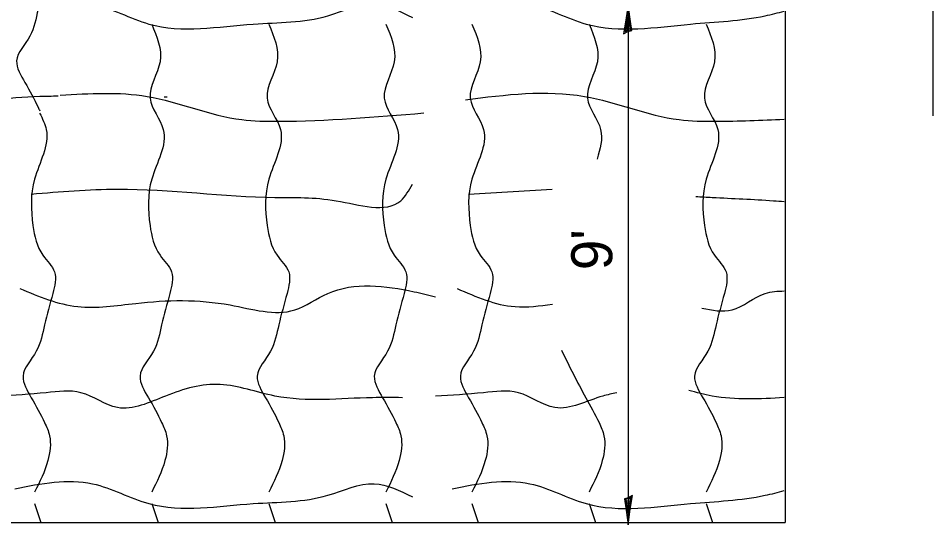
# Model space of a CAD drawing. Extents: x 0 to 2.83, y -0.08 to 1.83.
# Drawn here: x 2.1838 to 2.4441, y 0.8132 to 0.9575 of the extents above; entities that cross this region are included whole.
import ezdxf

# ---------------------------------------------------------------- set-up
doc = ezdxf.new("R2010")
doc.units = 0
doc.layers.add('RD_Pr_Roadway_Dimensions', color=7, linetype='Continuous')
doc.layers.add('SH_General_Details', color=7, linetype='Continuous')

msp = doc.modelspace()

# ---------------------------------------------------------------- linework, layer by layer
at = {"layer": 'RD_Pr_Roadway_Dimensions'}
msp.add_line((2.357412802544047, 0.9614372553827859), (2.357412802544047, 0.8132089220481611), dxfattribs=at)
for points in [[(2.357301135884036, 0.9537855887214339), (2.358442802534808, 0.9540422553817428), (2.357951135880311, 0.9572772553960479), (2.357412802544047, 0.9614372553827859), (2.356802802549113, 0.9569955887200928), (2.3561194692118064, 0.9531039220492041), (2.357301135884036, 0.9537855887214339), (2.3580561358792678, 0.9541272553997732), (2.357406135883738, 0.9586422553854681), (2.356539469209124, 0.9537072553830839), (2.357511135882695, 0.9544355887177086), (2.3573794692022694, 0.956508922060082), (2.357077802545388, 0.9545139220553137)], [(2.3575244692033124, 0.8208605887296296), (2.3563828025525404, 0.8206039220492042), (2.356874469207038, 0.8173689220550157), (2.357412802544047, 0.8132089220481611), (2.3580228025382355, 0.8176505887309707), (2.358706135875542, 0.8215422553817427), (2.3575244692033124, 0.8208605887296296), (2.3567694692080807, 0.8205189220505453), (2.3574194692043555, 0.8160039220648504), (2.3582861358789695, 0.8209389220672346), (2.3573144692046535, 0.8202105887333548), (2.357446135885079, 0.8181372553902364), (2.3577478025419607, 0.8201322553950048)]]:
    msp.add_lwpolyline(points, dxfattribs=at)
at = {"layer": 'SH_General_Details'}
for p, q in [((2.4021278025371924, 1.1651789220573998), (2.4021278025371924, 0.8138022553923226)), ((2.444116135881652, 1.062547255397091), (2.444116135881652, 0.9297322553994751)), ((2.2253494692115083, 0.9351555887262023), (2.226192802534808, 0.9351555887262023)), ((2.3120178025430036, 0.9074139220515883), (2.3357685951856864, 0.908845641771952)), ((2.188471135881354, 0.819227255384127), (2.190261135882695, 0.8138022553923226)), ((2.2218044692141903, 0.819227255384127), (2.223594469216277, 0.8138022553923226)), ((2.255137802547772, 0.819227255384127), (2.256927802549113, 0.8138022553923226)), ((2.2884711358813536, 0.819227255384127), (2.290261135882695, 0.8138022553923226)), ((2.312964469221045, 0.819227255384127), (2.3147544692022697, 0.8138022553923226)), ((2.3462978025538814, 0.819227255384127), (2.348087802535851, 0.8138022553923226)), ((2.3796311358874633, 0.819227255384127), (2.381421135869433, 0.8138022553923226)), ((1.808671135869433, 0.8138022553923226), (2.4021278025371924, 0.8138022553923226))]:
    msp.add_line(p, q, dxfattribs=at)
for points in [[(2.1899078025488152, 0.9614972553851701), (2.1894794692067396, 0.9599772553841269), (2.187126135872115, 0.952430588722477), (2.1833528025416626, 0.9453572553994751), (2.1857061358755425, 0.9392239220539725), (2.1894794692067396, 0.9321505887309707), (2.189944469220002, 0.9311439220505453)], [(2.1957678025430036, 0.9621355887251593), (2.2049778025416624, 0.9615205887156225), (2.2210111358826947, 0.9558605887296295), (2.2507178025511996, 0.9558605887296295), (2.2719378025395764, 0.9582205887238181), (2.285144469208081, 0.9615205887156225), (2.2959911358816516, 0.95774725538517)], [(2.3073044692141904, 0.9601072553994752), (2.3294711358813536, 0.9615205887156225), (2.3455044692022695, 0.9558605887296295), (2.375211135870774, 0.9558605887296295), (2.3964311358792676, 0.9582205887238181), (2.4018444692162766, 0.9595522553923226)], [(2.2218044692141903, 0.9558605887296295), (2.224164469209124, 0.9451405887203909), (2.2213311358755425, 0.9347672553854681), (2.2251044692067397, 0.9258072553875543), (2.2218044692141903, 0.911660588721434), (2.2213311358755425, 0.8984539220529295), (2.224164469209124, 0.8899672553936637), (2.227464469221045, 0.88524725538517), (2.2269911358816517, 0.8791205887200928), (2.224631135887463, 0.870160588721434), (2.2222778025535836, 0.862613922059784), (2.2185044692022693, 0.8555405887166656), (2.2208578025368944, 0.8494072553912796), (2.224631135887463, 0.8423339220481612), (2.2260444692043557, 0.838567255397389), (2.225577802545388, 0.8314872553947068), (2.2218044692141903, 0.8225272553960479)], [(2.255137802547772, 0.9558605887296295), (2.2574978025419608, 0.9451405887203909), (2.254664469209124, 0.9347672553854681), (2.2584378025395764, 0.9258072553875543), (2.255137802547772, 0.911660588721434), (2.254664469209124, 0.8984539220529295), (2.2574978025419608, 0.8899672553936637), (2.2607978025538817, 0.88524725538517), (2.2603244692152336, 0.8791205887200928), (2.257964469221045, 0.870160588721434), (2.2556111358864204, 0.862613922059784), (2.251837802535851, 0.8555405887166656), (2.254191135869731, 0.8494072553912796), (2.257964469221045, 0.8423339220481612), (2.2593778025371924, 0.838567255397389), (2.2589111358789697, 0.8314872553947068), (2.255137802547772, 0.8225272553960479)], [(2.2884711358813536, 0.9558605887296295), (2.290831135875542, 0.9451405887203909), (2.2879978025419607, 0.9347672553854681), (2.2917711358731583, 0.9258072553875543), (2.2884711358813536, 0.911660588721434), (2.2879978025419607, 0.8984539220529295), (2.290831135875542, 0.8899672553936637), (2.294131135887463, 0.88524725538517), (2.293657802548815, 0.8791205887200928), (2.2912978025538817, 0.870160588721434), (2.288944469220002, 0.862613922059784), (2.2851711358694327, 0.8555405887166656), (2.2875244692033125, 0.8494072553912796), (2.2912978025538817, 0.8423339220481612), (2.292711135870774, 0.838567255397389), (2.292244469211806, 0.8314872553947068), (2.2884711358813536, 0.8225272553960479)], [(2.312964469221045, 0.9558605887296295), (2.3153244692152333, 0.9451405887203909), (2.312491135881652, 0.9347672553854681), (2.3162644692128493, 0.9258072553875543), (2.312964469221045, 0.911660588721434), (2.312491135881652, 0.8984539220529295), (2.3153244692152333, 0.8899672553936637), (2.318624469207038, 0.88524725538517), (2.3181511358683897, 0.8791205887200928), (2.315791135874201, 0.870160588721434), (2.3134378025395765, 0.862613922059784), (2.309664469209124, 0.8555405887166656), (2.3120178025430036, 0.8494072553912796), (2.315791135874201, 0.8423339220481612), (2.317204469210465, 0.838567255397389), (2.3167378025514975, 0.8314872553947068), (2.312964469221045, 0.8225272553960479)], [(2.3462978025538814, 0.9558605887296295), (2.348657802548815, 0.9451405887203909), (2.3458244692152337, 0.9347672553854681), (2.349597802546431, 0.9258072553875543), (2.348600435581614, 0.9173856535951294)], [(2.3796311358874633, 0.9558605887296295), (2.381991135881652, 0.9451405887203909), (2.379157802548815, 0.9347672553854681), (2.3829311358792675, 0.9258072553875543), (2.3796311358874633, 0.911660588721434), (2.379157802548815, 0.8984539220529295), (2.381991135881652, 0.8899672553936637), (2.3852911358742013, 0.88524725538517), (2.384817802534808, 0.8791205887200928), (2.3824578025406193, 0.870160588721434), (2.38010446920674, 0.862613922059784), (2.3763311358755423, 0.8555405887166656), (2.3786844692094222, 0.8494072553912796), (2.3824578025406193, 0.8423339220481612), (2.3838711358768836, 0.838567255397389), (2.383404469218661, 0.8314872553947068), (2.3796311358874633, 0.8225272553960479)], [(2.311077802545388, 0.9342939220669365), (2.345031135883738, 0.9352405887248613), (2.3719111358789697, 0.928633922060082), (2.3822844692138925, 0.9281605887214339), (2.4018444692162766, 0.9287255887190498)], [(2.1951611358789695, 0.9353005887272454), (2.1899511358803108, 0.9351822553875543), (2.1762778025535834, 0.9342355887296296)], [(2.1957678025430036, 0.935575588722775), (2.220537802544047, 0.9352405887248613), (2.2474178025392786, 0.928633922060082), (2.2577911358742013, 0.9281605887214339), (2.2992911358742014, 0.9305205887156225)], [(2.1899078025488152, 0.9304489220576978), (2.191771135873158, 0.9258072553875543), (2.188471135881354, 0.911660588721434), (2.1879978025419606, 0.8984539220529295), (2.190831135875542, 0.8899672553936637), (2.194131135887463, 0.88524725538517), (2.1936578025488154, 0.8791205887200928), (2.1912978025538816, 0.870160588721434), (2.1889444692200017, 0.862613922059784), (2.185171135869433, 0.8555405887166656), (2.1875244692033124, 0.8494072553912796), (2.1912978025538816, 0.8423339220481612), (2.192711135870774, 0.838567255397389), (2.1922444692118064, 0.8314872553947068), (2.188471135881354, 0.8225272553960479)], [(2.1875244692033124, 0.9074139220515883), (2.212051135884036, 0.9088272553878523), (2.2568511358765853, 0.9064739220539726), (2.2742978025538814, 0.905527255396048), (2.292691135869731, 0.905527255396048), (2.2959911358816516, 0.9102405887248612)], [(2.376690613713671, 0.9067241344052053), (2.3813444692162764, 0.9064739220539726), (2.3987911358742013, 0.905527255396048), (2.4018444692162766, 0.9053072553875543)], [(2.1842244692115083, 0.8805339220563567), (2.200731135871817, 0.8753472553888954), (2.2172378025514976, 0.8762872553865112), (2.244117802546729, 0.8758205887275434), (2.2625044692022693, 0.8744072553912795), (2.2719378025395764, 0.8791205887200928), (2.296464469221045, 0.879593922058741), (2.302591135886122, 0.8781739220621682)], [(2.3087178025511994, 0.8805339220563567), (2.3252244692115083, 0.8753472553888954), (2.3358455005748167, 0.8760616323153174)], [(2.3783973691923515, 0.8749571147161223), (2.3869978025419605, 0.8744072553912795), (2.3964311358792676, 0.8791205887200928), (2.4018444692162766, 0.8798305887180067)], [(2.3384151994449986, 0.8629051350357628), (2.3453511358765855, 0.8494072553912796), (2.349124469207038, 0.8423339220481612), (2.350537802544047, 0.838567255397389), (2.350071135885079, 0.8314872553947068), (2.3462978025538814, 0.8225272553960479)], [(2.2931578025488153, 0.8494072553912796), (2.284671135869433, 0.8494072553912796), (2.2568511358765853, 0.8498805887299277), (2.2412844692138925, 0.853180588722477), (2.2257244692115083, 0.8498805887299277), (2.212051135884036, 0.8465805887180067), (2.2016711358694327, 0.8508272553878523), (2.191771135873158, 0.8508272553878523), (2.178097802546431, 0.8498805887299277)], [(2.3541594692138923, 0.8507805887262023), (2.3502178025511995, 0.8498805887299277), (2.3365444692043558, 0.8465805887180067), (2.326164469209124, 0.8508272553878523), (2.3162644692128493, 0.8508272553878523), (2.302591135886122, 0.8498805887299277)], [(2.4018444692162766, 0.8494255887272454), (2.3813444692162764, 0.8498805887299277), (2.374666135874201, 0.8514939220550156)], [(2.1828111358744993, 0.8234739220539725), (2.2049778025416624, 0.8248872553902364), (2.2210111358826947, 0.819227255384127), (2.2507178025511996, 0.819227255384127), (2.2719378025395764, 0.8215872553984321), (2.285144469208081, 0.8248872553902364), (2.2959911358816516, 0.8211139220597841)], [(2.3073044692141904, 0.8234739220539725), (2.3294711358813536, 0.8248872553902364), (2.3455044692022695, 0.819227255384127), (2.375211135870774, 0.819227255384127), (2.3964311358792676, 0.8215872553984321), (2.4018444692162766, 0.8229189220669366)]]:
    msp.add_spline(points, degree=3, dxfattribs=at)

# ---------------------------------------------------------------- texts
at = {"layer": 'RD_Pr_Roadway_Dimensions'}
msp.add_text("9'", height=0.011666669999999999, rotation=90, dxfattribs=at).set_placement((2.3528911358779263, 0.8857347223632892))

doc.saveas('drawing.dxf')
